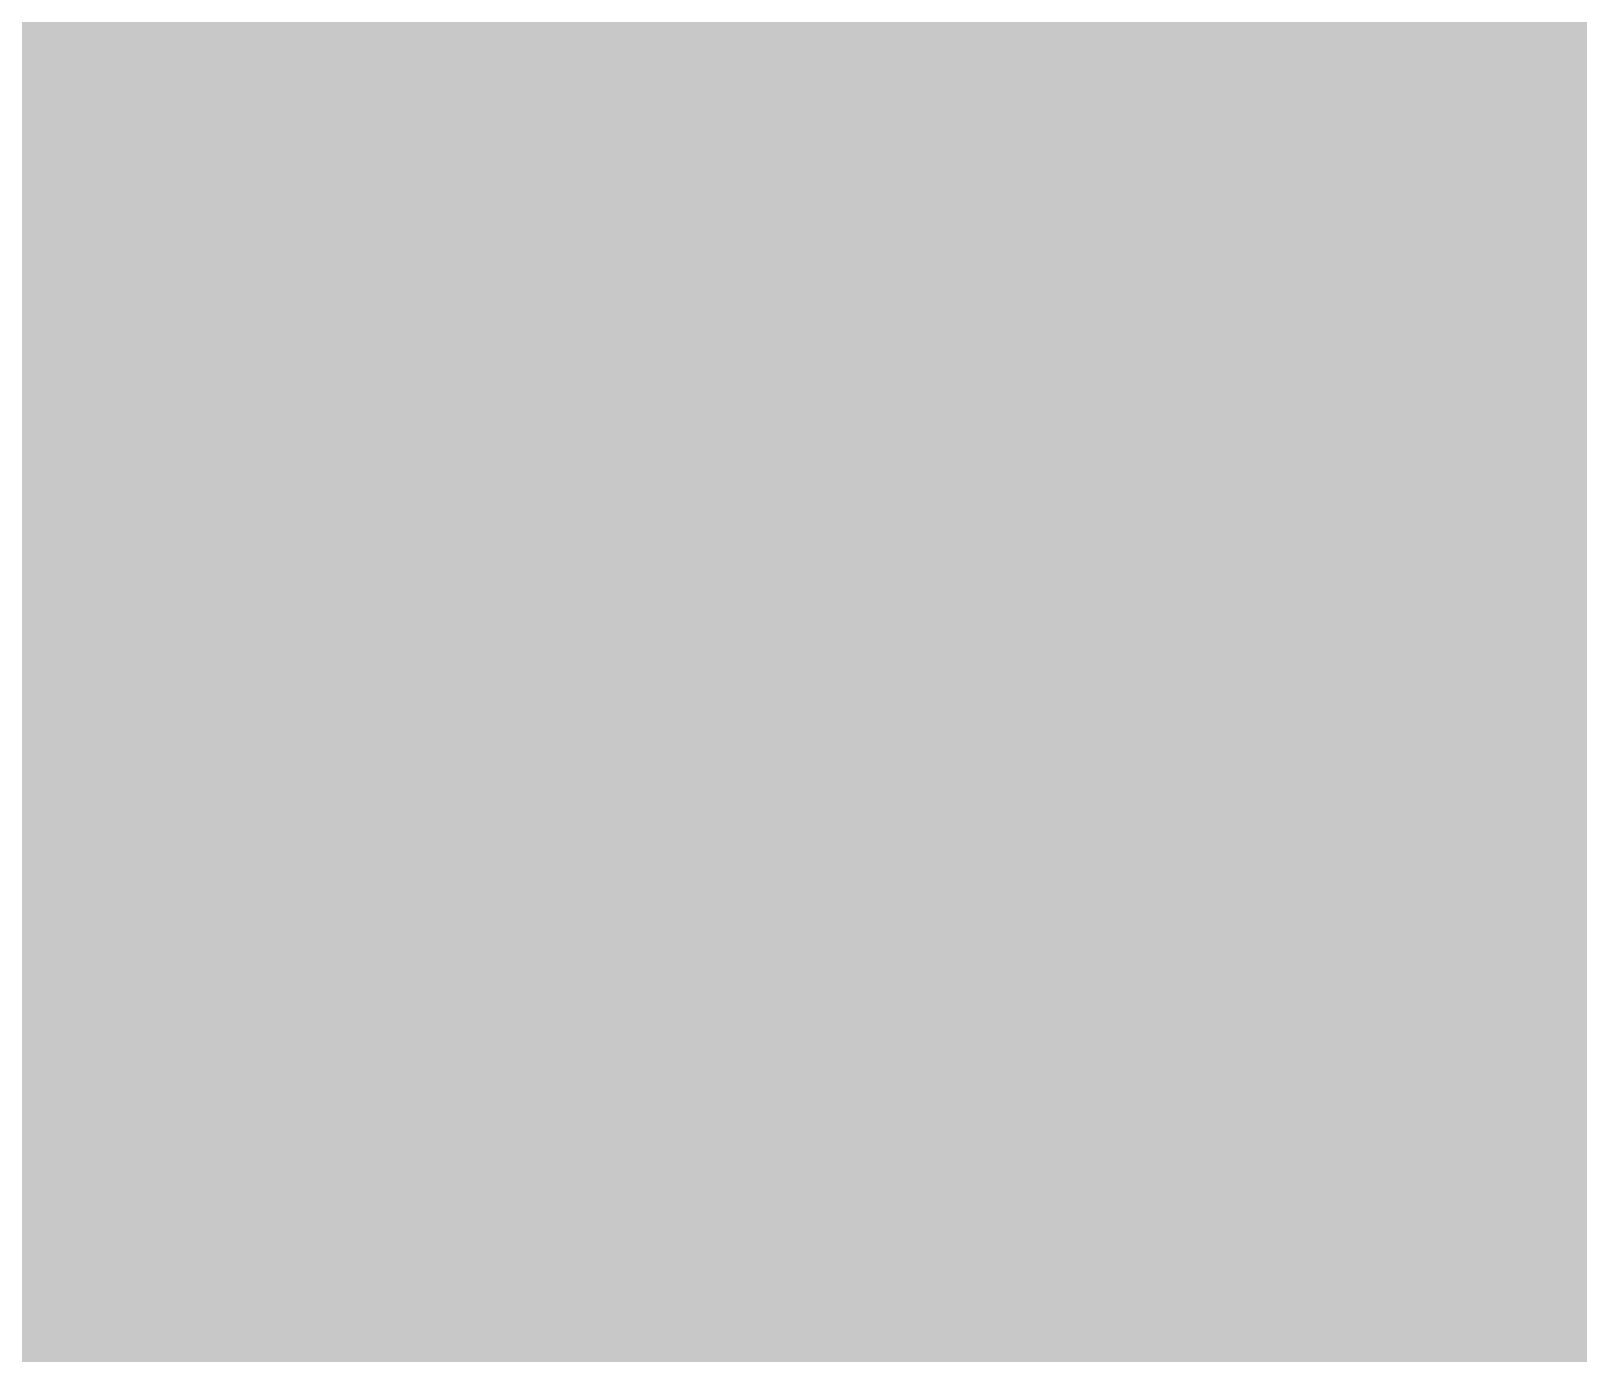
# Model space of a CAD drawing. Header units: metres. Extents: x 5050628 to 5051714, y 2427166 to 2427740.
# Drawn here: x 5051226.638 to 5051228.032, y 2427421.026 to 2427422.216 of the extents above; entities that cross this region are included whole.
import ezdxf

# ---------------------------------------------------------------- set-up
doc = ezdxf.new("R2010")
doc.units = ezdxf.units.M
doc.layers.add('ORTOFOTO', color=7, linetype='Continuous')
doc.layers.add('PAV_RIGIDO_LOSAS', color=9, linetype='Continuous', true_color=0xc3c0b9)
picture_1 = doc.add_image_def('image1.jpg', size_in_pixel=(6889, 5778))

msp = doc.modelspace()

# ---------------------------------------------------------------- hatches: boundary and pattern name
at = {"layer": 'PAV_RIGIDO_LOSAS', "true_color": 0xc9c6bf}
msp.add_hatch(color=256, dxfattribs=at).paths.add_polyline_path([(5051229.7203, 2427421.6424), (5051227.3768, 2427419.0402), (5051227.1919, 2427419.2084), (5051227.0069, 2427419.3766), (5051226.8105, 2427419.5552), (5051226.608, 2427419.7394), (5051226.4169, 2427419.9132), (5051226.2323, 2427420.0817), (5051226.049, 2427420.2518), (5051225.8658, 2427420.4218), (5051225.6825, 2427420.5919), (5051225.4993, 2427420.762), (5051225.316, 2427420.932), (5051225.1328, 2427421.1021), (5051224.9496, 2427421.2722), (5051224.7529, 2427421.4552), (5051224.5612, 2427421.6509), (5051226.9622, 2427424.183), (5051227.1439, 2427424.0113), (5051227.3274, 2427423.8415), (5051227.5108, 2427423.6717), (5051227.6943, 2427423.5018), (5051227.8778, 2427423.332), (5051228.0613, 2427423.1622), (5051228.2448, 2427422.9924), (5051228.4282, 2427422.8226), (5051228.6117, 2427422.6528), (5051228.7952, 2427422.483), (5051228.9787, 2427422.3132), (5051229.163, 2427422.1443), (5051229.3487, 2427421.977), (5051229.5345, 2427421.8097)])

# ---------------------------------------------------------------- pictures from other files: only their frames are drawn
at = {"layer": 'ORTOFOTO'}
image = msp.add_image(picture_1, insert=(5050758.8887, 2427166.4673), size_in_units=(683.8504, 573.5647), dxfattribs=at)
image.dxf.flags = 11

doc.saveas('drawing.dxf')
